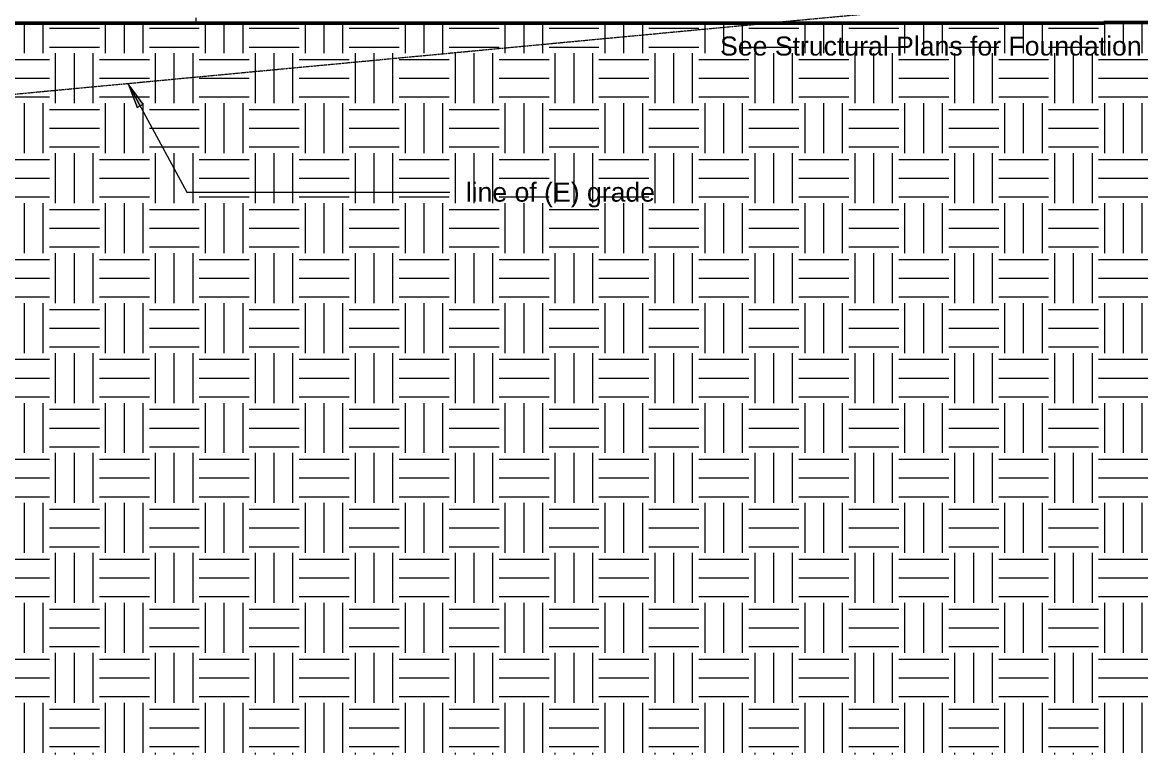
# Model space of a CAD drawing. Header units: inches. Extents: x -675 to 994, y 1246 to 1805.
# Drawn here: x -108.6 to 160, y 1246.3 to 1422.2 of the extents above; entities that cross this region are included whole.
import ezdxf

# ---------------------------------------------------------------- set-up
doc = ezdxf.new("R2010")
doc.units = ezdxf.units.IN
doc.header["$MEASUREMENT"] = 0
doc.linetypes.add('ALA - WALL BELOW', pattern=[0.28125, 0.1875, -0.09375])
for name, color, linetype, lineweight in [('A-DETL', 90, 'Continuous', 13), ('C-TOPO', 7, 'Continuous', 13), ('G-ANNO-TEXT', 231, 'Continuous', 9)]:
    doc.layers.add(name, color=color, linetype=linetype, lineweight=lineweight)
doc.styles.add('Arial_4', font='arial.ttf', dxfattribs={"height": 4.575342})
pattern_1 = [(0, (-18.091, 3444.242), (12, 12), [12, -12]), (0, (-18.091, 3448.742), (12, 12), [12, -12]), (0, (-18.091, 3453.242), (12, 12), [12, -12]), (90, (-16.591, 3454.742), (-12, 12), [12, -12]), (90, (-12.091, 3454.742), (-12, 12), [12, -12]), (90, (-7.591, 3454.742), (-12, 12), [12, -12])]

msp = doc.modelspace()

# ---------------------------------------------------------------- hatches: boundary and pattern name
at = {"layer": 'C-TOPO'}
h = msp.add_hatch(dxfattribs=at)
h.set_pattern_fill('FP_6', color=256, style=0, pattern_type=2)
h.set_pattern_definition(pattern_1)
h.paths.add_polyline_path([(-118.858, 1246.311), (151.197, 1246.311), (151.197, 1421.984), (-226.469, 1421.984), (-226.469, 1269.24), (-235.469, 1269.24), (-235.469, 1246.311), (-214.586, 1246.311)], flags=0)
h = msp.add_hatch(dxfattribs=at)
h.set_pattern_fill('FP_6', color=256, style=0, pattern_type=2)
h.set_pattern_definition(pattern_1)
h.paths.add_polyline_path([(151.197, 1246.311), (614.422, 1246.311), (614.422, 1422.113), (406.845, 1422.113), (406.845, 1416.24), (388.845, 1416.24), (388.845, 1422.113), (310.345, 1422.113), (310.345, 1414.24), (304.345, 1414.24), (304.345, 1408.24), (274.345, 1408.24), (274.345, 1414.24), (268.345, 1414.24), (268.345, 1422.113), (253.22, 1422.113), (253.22, 1408.24), (223.22, 1408.24), (223.22, 1422.113), (151.197, 1422.113), (151.197, 1388.051)], flags=0)
at = {"layer": 'G-ANNO-TEXT'}
msp.add_hatch(color=50, dxfattribs=at).paths.add_polyline_path([(-83.147, 1407.39), (-80.979, 1401.74), (-79.591, 1402.494)], flags=0)

# ---------------------------------------------------------------- linework, layer by layer
at = {"layer": 'A-DETL', "linetype": 'ALA - WALL BELOW', "lineweight": 18}
msp.add_line((-268.515, 1390.041), (358.702, 1449.189), dxfattribs=at)
at = {"layer": 'C-TOPO', "lineweight": 50}
for p, q in [((-214.586, 1421.984), (-106.55, 1421.984)), ((-106.55, 1421.984), (-70.002, 1421.984)), ((-70.002, 1421.984), (-10.717, 1421.984)), ((-10.717, 1421.984), (151.197, 1421.984)), ((212.857, 1422.113), (151.197, 1422.113))]:
    msp.add_line(p, q, dxfattribs=at)
at = {"layer": 'C-TOPO'}
for p, q in [((-106.55, 1421.984), (-214.586, 1421.984)), ((-106.55, 1421.984), (-70.002, 1421.984)), ((-70.002, 1421.984), (-10.717, 1421.984)), ((-66.803, 1421.984), (-66.803, 1423.24)), ((-66.803, 1421.984), (-66.803, 1423.24)), ((151.197, 1421.984), (-10.717, 1421.984)), ((151.197, 1422), (151.197, 1422.113)), ((212.857, 1422.113), (151.197, 1422.113)), ((151.197, 1421.984), (151.197, 1422))]:
    msp.add_line(p, q, dxfattribs=at)
at = {"layer": 'C-TOPO', "lineweight": 50, "flags": 128}
msp.add_lwpolyline([(151.197, 1421.984), (151.197, 1422), (151.197, 1422.113)], dxfattribs=at)
at = {"layer": 'G-ANNO-TEXT', "color": 50}
for p, q in [((-83.147, 1407.39), (-80.979, 1401.74)), ((-79.591, 1402.494), (-83.147, 1407.39)), ((-83.147, 1407.39), (-69.04, 1381.403)), ((-80.979, 1401.74), (-79.591, 1402.494)), ((-69.04, 1381.403), (-5.928, 1381.403))]:
    msp.add_line(p, q, dxfattribs=at)

# ---------------------------------------------------------------- texts
at = {"layer": 'G-ANNO-TEXT', "color": 7, "char_height": 4.57534, "attachment_point": 1, "style": 'Arial_4'}
for s, insert, width in [('See Structural Plans for Foundation', (59.005, 1418.779), 121.3515), ('line of (E) grade', (-2.088, 1383.691), 54.3885)]:
    msp.add_mtext(s, dxfattribs=dict(at, insert=insert, width=width))

doc.saveas('drawing.dxf')
